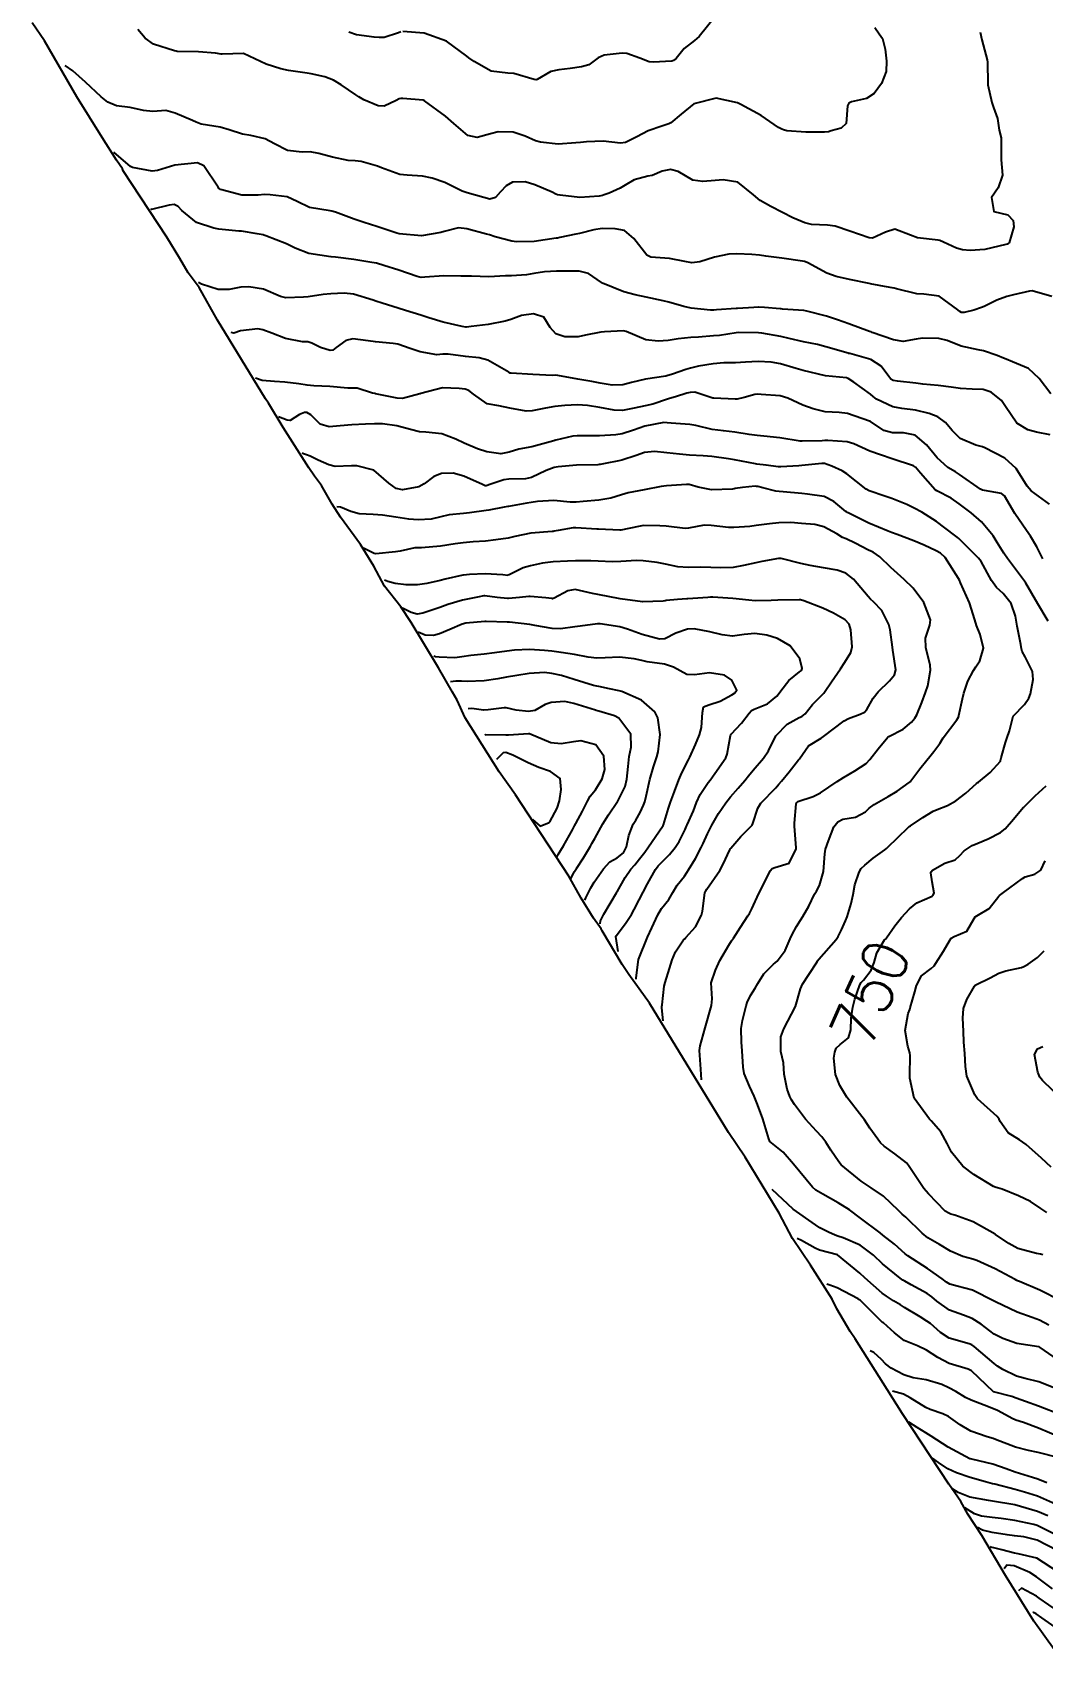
# Model space of a CAD drawing. Header units: metres. Extents: x 298520 to 308411, y 7433745 to 7450750.
# Drawn here: x 304428.7 to 304518.4, y 7439306 to 7439449.5 of the extents above; entities that cross this region are included whole.
import ezdxf
from ezdxf.enums import TextEntityAlignment as Align

# ---------------------------------------------------------------- set-up
doc = ezdxf.new("R2010")
doc.units = ezdxf.units.M
doc.header["$LTSCALE"] = 10
for name, color, linetype in [('Area', 45, 'Continuous'), ('Cotas', 45, 'Continuous'), ('Curvas de Nivel 1m', 11, 'Continuous'), ('Curvas de Nivel 5m', 15, 'Continuous')]:
    doc.layers.add(name, color=color, linetype=linetype)
doc.styles.add('Style-STANDARD', font='STANDARD.shx')

msp = doc.modelspace()

# ---------------------------------------------------------------- linework, layer by layer
at = {"layer": 'Area'}
msp.add_polyline3d([(304519.43, 7439306, 743.9), (304517.61, 7439308.51, 736.45), (304515.1, 7439312.59, 745.34), (304512.99, 7439316.13, 766.97), (304511.75, 7439318.01, 748.62), (304511.13, 7439319.15, 748.17), (304510.06, 7439320.68, 767.87), (304505.95, 7439326.94, 746.34), (304504.59, 7439329.08, 751.24), (304501.77, 7439333.58, 754.14), (304501.31, 7439334.23, 757.96), (304500.13, 7439336.24, 751.55), (304499.7, 7439337.11, 753.53), (304497.8, 7439340.13, 754.7), (304496.19, 7439342.5, 770.23), (304495.02, 7439344.73, 748.36), (304491.99, 7439349.7, 770.66), (304490.51, 7439351.91, 755.07), (304483.49, 7439363.39, 752.28), (304481.66, 7439365.93, 751.76), (304481.06, 7439366.81, 747.55), (304479.31, 7439369.81, 758.23), (304479.22, 7439369.97, 757.77), (304478.52, 7439370.92, 770.94), (304477.42, 7439372.7, 765.87), (304476.35, 7439374.66, 755.73), (304473.3, 7439379.31, 753.65), (304471.61, 7439381.87, 755.98), (304470.15, 7439383.92, 760.21), (304467.13, 7439388.7, 764.48), (304466.41, 7439390.26, 764.7), (304466.02, 7439390.99, 749.37), (304464.77, 7439393.14, 764.62), (304462.33, 7439397.17, 766.88), (304461.43, 7439398.57, 749.81), (304459.96, 7439400.4, 768.27), (304459.04, 7439402.16, 756.26), (304457.85, 7439404.09, 768.05), (304456.07, 7439406.52, 754.9), (304455.33, 7439407.66, 765.25), (304454.38, 7439409.34, 762.24), (304453.77, 7439410.15, 761.86), (304453.27, 7439410.9, 761.73), (304450.99, 7439414.48, 757.82), (304449.68, 7439416.63, 766.76), (304449.41, 7439417.03, 751.88), (304445.15, 7439424.01, 767.59), (304443.51, 7439426.91, 763.8), (304442.54, 7439428.21, 768.21), (304441.81, 7439429.48, 759.51), (304440.66, 7439431.38, 766.31), (304436.78, 7439437.26, 763.62), (304436.72, 7439437.43, 763.21), (304436.17, 7439438.2, 767.62), (304434.92, 7439440.22, 770.16), (304432.65, 7439443.83, 765.38), (304429.8, 7439448.79, 767.28), (304428.71, 7439450.38, 767.42)], dxfattribs=at)
at = {"layer": 'Curvas de Nivel 1m', "flags": 128}
for points, elevation in [([(304489.51, 7439451.17), (304487.91, 7439449.19), (304487.49, 7439448.84), (304486.57, 7439448.12), (304485.86, 7439447.22), (304485.64, 7439447.05), (304485.47, 7439447), (304483.81, 7439446.91), (304483.47, 7439446.93), (304482.64, 7439447.26), (304481.48, 7439447.67), (304481.06, 7439447.69), (304479.48, 7439447.53), (304478.95, 7439447.3), (304478.11, 7439446.66), (304477.46, 7439446.48), (304476.46, 7439446.33), (304475.46, 7439446.21), (304474.74, 7439446.07), (304473.53, 7439445.37), (304473.44, 7439445.33), (304473.26, 7439445.37), (304471.45, 7439445.89), (304470.92, 7439445.93), (304469.45, 7439446.11), (304467.94, 7439446.96), (304467.47, 7439447.3), (304467.29, 7439447.44), (304465.49, 7439448.77), (304463.49, 7439449.48), (304461.59, 7439449.61)], 758), ([(304503.5, 7439449.99), (304503.9, 7439449.41), (304504.18, 7439449), (304504.42, 7439448.05), (304504.55, 7439446.99), (304504.52, 7439446.06), (304504.09, 7439445), (304503.43, 7439444.11), (304502.76, 7439443.68), (304501.43, 7439443.38), (304501.19, 7439443.26), (304501.09, 7439443.03), (304500.96, 7439441.47), (304500.52, 7439441.04), (304499.64, 7439440.8), (304499.39, 7439440.73), (304499.02, 7439440.68), (304497.39, 7439440.7), (304495.69, 7439440.8), (304495.39, 7439440.9), (304495.25, 7439440.96), (304494.96, 7439441.11), (304493.41, 7439442.16), (304491.61, 7439443.15), (304491.42, 7439443.22), (304491.3, 7439443.28), (304489.43, 7439443.72), (304487.42, 7439443.2), (304486.32, 7439442.3), (304485.4, 7439441.53), (304485.2, 7439441.42), (304484.59, 7439441.23), (304483.39, 7439440.82), (304482.36, 7439440.29), (304481.38, 7439439.77), (304480.93, 7439439.72), (304479.38, 7439439.89), (304477.9, 7439439.83), (304477.38, 7439439.78), (304476.97, 7439439.73), (304475.38, 7439439.63), (304473.82, 7439439.81), (304473.38, 7439439.93), (304472.45, 7439440.32), (304471.39, 7439440.69), (304470.07, 7439440.72), (304469.38, 7439440.54), (304468.19, 7439440.23), (304467.38, 7439440.4), (304466.14, 7439441.45), (304465.4, 7439442.11), (304463.52, 7439443.48), (304463.42, 7439443.52), (304461.61, 7439443.69), (304461.42, 7439443.69), (304461.27, 7439443.66), (304461.01, 7439443.51), (304459.94, 7439443), (304459.42, 7439443.03), (304458.15, 7439443.55), (304457.69, 7439443.82), (304457.43, 7439443.99), (304456.13, 7439444.88), (304455.44, 7439445.3), (304454.68, 7439445.59), (304453.45, 7439445.88), (304453.12, 7439445.93), (304451.45, 7439446.17), (304450.77, 7439446.32), (304449.46, 7439446.74), (304447.47, 7439447.68), (304445.57, 7439447.6), (304445.47, 7439447.61), (304444.97, 7439447.71), (304443.47, 7439447.83), (304441.58, 7439447.86), (304441.47, 7439447.87), (304441.33, 7439447.9), (304439.48, 7439448.49), (304438.73, 7439449.03), (304438.07, 7439449.79)], 757), ([(304512.84, 7439449.56), (304513.01, 7439448.89), (304513.47, 7439447.12), (304513.5, 7439446.89), (304513.53, 7439444.97), (304513.53, 7439444.89), (304513.88, 7439443.33), (304514.04, 7439442.88), (304514.38, 7439441.91), (304514.54, 7439440.87), (304514.71, 7439440.19), (304514.71, 7439438.87), (304514.73, 7439438.23), (304514.84, 7439436.87), (304514.46, 7439435.75), (304513.85, 7439434.88), (304514.07, 7439433.64), (304515.31, 7439433.35), (304515.79, 7439432.86), (304515.85, 7439432.29), (304515.43, 7439430.86), (304515.34, 7439430.79), (304515.27, 7439430.76), (304515.12, 7439430.71), (304513.27, 7439430.28), (304511.97, 7439430.2), (304511.27, 7439430.24), (304510.74, 7439430.4), (304509.61, 7439430.93), (304509.27, 7439431.07), (304509.11, 7439431.1), (304507.28, 7439431.32), (304506.68, 7439431.56), (304505.29, 7439432.08), (304504.46, 7439431.82), (304503.28, 7439431.28), (304502.99, 7439431.3), (304501.29, 7439431.91), (304499.99, 7439432.34), (304499.29, 7439432.44), (304497.88, 7439432.48), (304497.3, 7439432.63), (304496.21, 7439433.09), (304495.31, 7439433.55), (304494.27, 7439434.08), (304493.32, 7439434.62), (304492.73, 7439435.14), (304491.34, 7439436.25), (304490.04, 7439436.46), (304489.34, 7439436.39), (304488.23, 7439436.3), (304487.34, 7439436.44), (304486.03, 7439437.21), (304485.35, 7439437.38), (304484.61, 7439437.23), (304483.74, 7439436.85), (304483.35, 7439436.79), (304482.13, 7439436.47), (304481.33, 7439435.98), (304480.9, 7439435.71), (304479.91, 7439435.28), (304479.48, 7439435.13), (304479.32, 7439435.08), (304479.04, 7439435.01), (304477.32, 7439434.9), (304475.57, 7439435.09), (304475.32, 7439435.13), (304475.17, 7439435.19), (304474.86, 7439435.35), (304473.33, 7439436), (304472.45, 7439436.27), (304471.34, 7439436.25), (304470.78, 7439435.94), (304470.28, 7439435.4), (304469.84, 7439434.88), (304469.32, 7439434.74), (304468.78, 7439434.88), (304467.32, 7439435.29), (304466.88, 7439435.44), (304465.33, 7439436.22), (304464.21, 7439436.61), (304463.34, 7439436.78), (304461.99, 7439436.86), (304461.34, 7439436.93), (304459.7, 7439437.53), (304459.35, 7439437.68), (304457.91, 7439438.1), (304457.36, 7439438.14), (304456.75, 7439438.17), (304455.36, 7439438.46), (304454.14, 7439438.81), (304453.37, 7439438.95), (304452.67, 7439438.92), (304451.37, 7439439.06), (304450.21, 7439439.64), (304449.38, 7439440.1), (304448.1, 7439440.39), (304447.38, 7439440.52), (304446.17, 7439440.91), (304445.39, 7439441.13), (304443.7, 7439441.41), (304443.39, 7439441.53), (304443.26, 7439441.59), (304442.93, 7439441.73), (304441.4, 7439442.37), (304440.55, 7439442.62), (304439.4, 7439442.53), (304438.59, 7439442.6), (304437.41, 7439442.88), (304436.18, 7439443.04), (304435.42, 7439443.35), (304434.82, 7439443.83), (304433.44, 7439445.14), (304432.31, 7439446.14), (304431.63, 7439446.6)], 756), ([(304461.42, 7439449.59), (304461.23, 7439449.51), (304459.93, 7439449.08), (304459.49, 7439449.08), (304459.07, 7439449.12), (304457.49, 7439449.33), (304456.81, 7439449.57)], 758), ([(304519.12, 7439417.45), (304518.09, 7439418.83), (304517.14, 7439419.7), (304515.72, 7439420.29), (304515.15, 7439420.54), (304514.93, 7439420.64), (304514.35, 7439420.87), (304513.16, 7439421.29), (304512.67, 7439421.38), (304511.16, 7439421.7), (304509.91, 7439422.19), (304509.17, 7439422.38), (304507.74, 7439422.39), (304507.17, 7439422.31), (304506.03, 7439422.12), (304505.17, 7439422.25), (304503.27, 7439422.92), (304503.18, 7439422.96), (304503.02, 7439423.01), (304501.19, 7439423.67), (304500.18, 7439424.04), (304499.2, 7439424.36), (304497.47, 7439424.81), (304497.2, 7439424.85), (304495.31, 7439424.99), (304495.2, 7439425), (304495.11, 7439425.01), (304493.72, 7439425.12), (304493.2, 7439425.17), (304493.16, 7439425.17), (304492.77, 7439425.13), (304491.3, 7439425.05), (304491.2, 7439425.04), (304489.44, 7439424.93), (304489.2, 7439424.9), (304488.92, 7439424.9), (304487.2, 7439425.06), (304486.55, 7439425.21), (304485.21, 7439425.6), (304484.71, 7439425.72), (304483.21, 7439426.05), (304482.24, 7439426.24), (304481.22, 7439426.52), (304479.34, 7439427.29), (304479.23, 7439427.35), (304478.07, 7439428.14), (304477.24, 7439428.36), (304476.21, 7439428.36), (304475.24, 7439428.36), (304474.17, 7439428.29), (304473.24, 7439428.14), (304472.58, 7439428.03), (304471.24, 7439427.95), (304470.71, 7439427.93), (304469.24, 7439427.84), (304467.7, 7439427.9), (304467.24, 7439427.92), (304466.76, 7439427.92), (304465.24, 7439427.94), (304463.56, 7439427.81), (304463.24, 7439427.8), (304462.86, 7439427.87), (304461.24, 7439428.43), (304459.91, 7439428.86), (304459.25, 7439429.05), (304458.84, 7439429.13), (304457.25, 7439429.38), (304455.62, 7439429.58), (304455.25, 7439429.62), (304455.21, 7439429.63), (304453.26, 7439429.92), (304452.04, 7439430.4), (304451.26, 7439430.78), (304449.44, 7439431.48), (304449.27, 7439431.54), (304449.19, 7439431.57), (304448.68, 7439431.66), (304447.28, 7439431.89), (304447.05, 7439431.91), (304445.28, 7439432.09), (304444.81, 7439432.17), (304443.29, 7439432.68), (304441.97, 7439433.74), (304441.65, 7439434.09), (304441.31, 7439434.27), (304440.86, 7439434.2), (304439.3, 7439433.84), (304439.26, 7439433.85), (304439.23, 7439433.87)], 754), ([(304519.07, 7439413.83), (304517.86, 7439414.05), (304517.08, 7439414.26), (304516.11, 7439414.85), (304515.11, 7439416.35), (304514.76, 7439416.87), (304513.84, 7439417.6), (304513.12, 7439417.85), (304512.15, 7439417.87), (304511.12, 7439417.93), (304510.27, 7439418.07), (304509.13, 7439418.19), (304507.76, 7439418.32), (304507.13, 7439418.41), (304505.52, 7439418.59), (304505.13, 7439418.66), (304504.92, 7439418.77), (304504.75, 7439418.99), (304504.06, 7439419.91), (304503.15, 7439420.51), (304501.27, 7439421.03), (304501.15, 7439421.05), (304501.12, 7439421.06), (304499.16, 7439421.63), (304498.4, 7439421.83), (304497.17, 7439422.08), (304495.89, 7439422.37), (304495.17, 7439422.54), (304493.46, 7439422.85), (304493.18, 7439422.87), (304491.43, 7439422.9), (304491.18, 7439422.88), (304489.7, 7439422.64), (304489.17, 7439422.6), (304487.86, 7439422.5), (304487.17, 7439422.45), (304486.04, 7439422.35), (304485.17, 7439422.21), (304484.26, 7439422.14), (304483.17, 7439422.27), (304481.44, 7439423.01), (304481.18, 7439423.07), (304479.49, 7439422.97), (304479.18, 7439422.94), (304477.82, 7439422.66), (304477.17, 7439422.51), (304475.99, 7439422.51), (304475.17, 7439422.79), (304474.69, 7439423.35), (304474.11, 7439424.27), (304473.19, 7439424.57), (304472.14, 7439424.43), (304471.19, 7439424.07), (304470.69, 7439423.9), (304469.19, 7439423.63), (304467.67, 7439423.43), (304467.24, 7439423.39), (304467.18, 7439423.39), (304466.86, 7439423.44), (304465.19, 7439423.82), (304463.91, 7439424.2), (304463.19, 7439424.44), (304461.83, 7439424.87), (304461.2, 7439425.07), (304459.77, 7439425.52), (304459.21, 7439425.7), (304458.96, 7439425.78), (304457.21, 7439426.31), (304456.38, 7439426.4), (304455.21, 7439426.33), (304454.53, 7439426.27), (304453.21, 7439426.08), (304452.79, 7439426.03), (304451.21, 7439425.97), (304450.73, 7439426.11), (304449.22, 7439426.75), (304447.92, 7439426.97), (304447.22, 7439426.92), (304446.18, 7439426.73), (304445.22, 7439426.71), (304443.73, 7439427.21), (304443.46, 7439427.36)], 753), ([(304519, 7439407.66), (304517.37, 7439408.84), (304517.02, 7439409.27), (304516.05, 7439410.85), (304515.05, 7439411.74), (304513.27, 7439412.68), (304513.06, 7439412.75), (304512.46, 7439412.9), (304511.07, 7439413.51), (304510.37, 7439414.22), (304509.77, 7439414.93), (304509.09, 7439415.43), (304508.33, 7439415.71), (304507.1, 7439416.02), (304505.91, 7439416.16), (304505.1, 7439416.32), (304503.66, 7439417), (304503.34, 7439417.23), (304503.12, 7439417.42), (304501.64, 7439418.51), (304501.13, 7439418.83), (304500.99, 7439418.89), (304499.13, 7439419.06), (304497.14, 7439419.52), (304496.53, 7439419.7), (304495.14, 7439420.12), (304494.3, 7439420.27), (304493.14, 7439420.32), (304492.02, 7439420.26), (304491.14, 7439420.22), (304490.1, 7439420.21), (304489.14, 7439420.14), (304487.86, 7439419.91), (304487.14, 7439419.74), (304486.73, 7439419.62), (304485.54, 7439419.22), (304485.23, 7439419.12), (304485.13, 7439419.09), (304484.95, 7439419.04), (304483.13, 7439418.78), (304481.91, 7439418.48), (304481.12, 7439418.27), (304480.17, 7439418.23), (304479.12, 7439418.41), (304478.38, 7439418.55), (304477.13, 7439418.77), (304475.37, 7439419.1), (304475.13, 7439419.11), (304474.88, 7439419.09), (304473.13, 7439419.17), (304471.23, 7439419.29), (304471.13, 7439419.31), (304471.01, 7439419.39), (304469.14, 7439420.44), (304468.38, 7439420.66), (304467.15, 7439420.78), (304465.62, 7439420.98), (304465.15, 7439420.98), (304464.62, 7439420.94), (304463.15, 7439421.19), (304462.26, 7439421.5), (304461.16, 7439421.86), (304460.73, 7439421.94), (304459.16, 7439422.09), (304458.52, 7439422.18), (304457.16, 7439422.35), (304456.53, 7439422.2), (304455.69, 7439421.57), (304455.39, 7439421.35), (304455.16, 7439421.32), (304454.28, 7439421.59), (304453.53, 7439421.97), (304453.17, 7439422.07), (304452.7, 7439422.08), (304451.17, 7439422.38), (304449.96, 7439422.86), (304449.18, 7439423.15), (304448.74, 7439423.22), (304447.18, 7439423.05), (304446.59, 7439422.86), (304446.35, 7439422.92)], 752), ([(304518.42, 7439402.83), (304517.89, 7439403.89), (304517.33, 7439404.84), (304516.97, 7439405.32), (304515.94, 7439406.85), (304515.01, 7439408.42), (304514.76, 7439408.62), (304513.24, 7439408.89), (304513.05, 7439408.92), (304513.01, 7439408.94), (304512.89, 7439409.01), (304511.03, 7439410.31), (304510.65, 7439410.53), (304509.99, 7439410.93), (304509.05, 7439411.78), (304508.08, 7439412.95), (304507.07, 7439413.78), (304506.04, 7439414), (304505.07, 7439413.99), (304504.3, 7439414.21), (304503.11, 7439415.01), (304503.08, 7439415.03), (304503.04, 7439415.05), (304501.09, 7439415.72), (304500.34, 7439415.8), (304499.1, 7439415.88), (304498.03, 7439416.14), (304497.1, 7439416.46), (304495.79, 7439417.09), (304495.11, 7439417.28), (304493.4, 7439417.41), (304493.12, 7439417.42), (304492.85, 7439417.4), (304491.89, 7439417.14), (304491.27, 7439416.99), (304491.11, 7439416.98), (304489.21, 7439417.07), (304489.11, 7439417.09), (304488.86, 7439417.17), (304487.52, 7439417.6), (304487.12, 7439417.59), (304486.8, 7439417.52), (304485.8, 7439417.21), (304485.28, 7439417.05), (304485.11, 7439417), (304483.8, 7439416.54), (304483.1, 7439416.4), (304482.15, 7439416.2), (304481.09, 7439415.99), (304480.36, 7439416.02), (304479.1, 7439416.26), (304477.99, 7439416.42), (304477.1, 7439416.49), (304475.99, 7439416.44), (304475.1, 7439416.33), (304474.26, 7439416.19), (304473.09, 7439415.96), (304472.54, 7439415.93), (304471.1, 7439416.2), (304470.11, 7439416.39), (304469.1, 7439416.57), (304467.86, 7439417.43), (304467.46, 7439417.77), (304467.12, 7439417.88), (304466.61, 7439417.95), (304465.12, 7439418.01), (304463.2, 7439417.49), (304463.14, 7439417.46), (304463.11, 7439417.45), (304461.56, 7439417.05), (304461.11, 7439417.07), (304459.17, 7439417.47), (304459.11, 7439417.48), (304458.9, 7439417.53), (304457.54, 7439417.98), (304457.12, 7439417.98), (304456.71, 7439417.97), (304455.12, 7439418.11), (304453.7, 7439418.18), (304453.12, 7439418.24), (304452.38, 7439418.35), (304451.12, 7439418.5), (304450.21, 7439418.55), (304449.12, 7439418.66), (304448.52, 7439418.86)], 751), ([(304520, 7439336.95), (304518.16, 7439337.89), (304516.34, 7439338.67), (304516.17, 7439338.73), (304516.1, 7439338.77), (304515.96, 7439338.84), (304514.19, 7439339.8), (304512.55, 7439340.53), (304512.2, 7439340.65), (304511.31, 7439340.9), (304510.21, 7439341.37), (304509.25, 7439341.96), (304508.22, 7439342.56), (304507.71, 7439342.95), (304506.24, 7439344.38), (304505.93, 7439344.65), (304505.59, 7439344.97), (304504.26, 7439346.25), (304503.19, 7439347), (304502.28, 7439347.59), (304500.52, 7439349.03), (304500.3, 7439349.29), (304499.61, 7439350.34), (304499.15, 7439351.05), (304498.8, 7439351.52), (304498.33, 7439352.01), (304497.36, 7439353.07), (304496.36, 7439354.37), (304496.09, 7439354.81), (304495.96, 7439355.09), (304495.71, 7439355.75), (304495.46, 7439357.09), (304495.38, 7439358.08), (304495.16, 7439359.1), (304495.15, 7439360.38), (304495.43, 7439361.1), (304496.46, 7439363.08), (304496.9, 7439364.66), (304497.09, 7439365.07), (304497.65, 7439365.91), (304498.37, 7439367.06), (304498.42, 7439367.15), (304498.52, 7439367.28), (304500.07, 7439369.04), (304500.26, 7439369.31), (304500.55, 7439369.88), (304500.91, 7439370.68), (304501.04, 7439371.03), (304501.39, 7439372.21), (304501.57, 7439373.02), (304501.73, 7439373.88), (304502.11, 7439375.01), (304502.3, 7439375.32), (304502.61, 7439375.63), (304503.36, 7439376.26), (304504.38, 7439376.99), (304504.53, 7439377.1), (304504.63, 7439377.19), (304506.45, 7439378.96), (304506.56, 7439379.05), (304506.66, 7439379.11), (304507.75, 7439379.86), (304508.68, 7439380.42), (304509.04, 7439380.57), (304509.96, 7439380.92), (304510.69, 7439381.35), (304511.57, 7439382.02), (304512.54, 7439382.89), (304512.64, 7439382.96), (304512.7, 7439382.99), (304513.75, 7439383.84), (304514.65, 7439384.87), (304514.67, 7439384.92), (304514.73, 7439385.15), (304515.09, 7439386.52), (304515.22, 7439386.86), (304515.45, 7439387.55), (304515.78, 7439388.85), (304516.78, 7439389.89), (304517.17, 7439390.45), (304517.31, 7439390.83), (304517.55, 7439392.1), (304517.5, 7439392.83), (304516.84, 7439394.12), (304516.58, 7439394.59), (304516.53, 7439394.84), (304516.47, 7439395.22), (304516.13, 7439396.85), (304515.99, 7439397.74), (304515.6, 7439398.85), (304514.9, 7439399.73), (304514.31, 7439400.27), (304513.87, 7439400.88), (304512.94, 7439402.58), (304512.71, 7439402.89), (304510.96, 7439404.62), (304510.8, 7439404.75), (304510.57, 7439404.92), (304508.98, 7439406.13), (304507.68, 7439406.95), (304507, 7439407.32), (304506.33, 7439407.64), (304505, 7439408.18), (304504.4, 7439408.38), (304503.01, 7439408.84), (304502.73, 7439409.01), (304501.03, 7439410.36), (304500.61, 7439410.62), (304499.69, 7439411.05), (304499.04, 7439411.27), (304498.81, 7439411.28), (304497.03, 7439411.1), (304497.01, 7439411.1), (304496.76, 7439411.08), (304495.16, 7439410.97), (304495.03, 7439410.97), (304494.92, 7439410.99), (304493.85, 7439411.12), (304493.03, 7439411.23), (304492.92, 7439411.25), (304491.04, 7439411.6), (304490.51, 7439411.69), (304489.04, 7439411.89), (304488.26, 7439411.97), (304487.05, 7439412.02), (304486.15, 7439412.11), (304485.05, 7439412.23), (304483.94, 7439412.34), (304483.05, 7439412.26), (304482.3, 7439412), (304481.04, 7439411.57), (304480.79, 7439411.52), (304479.57, 7439411.28), (304479.12, 7439411.2), (304479.03, 7439411.18), (304478.91, 7439411.17), (304477.03, 7439411.14), (304475.38, 7439410.99), (304475.03, 7439410.92), (304474.33, 7439410.66), (304473.02, 7439410.05), (304472.48, 7439409.92), (304471.02, 7439409.89), (304470.58, 7439409.84), (304469.33, 7439409.41), (304469.1, 7439409.32), (304469.01, 7439409.31), (304468.91, 7439409.31), (304468.67, 7439409.42), (304467.02, 7439410.15), (304466.06, 7439410.42), (304465.03, 7439410.4), (304464.36, 7439410.13), (304463.49, 7439409.48), (304463.01, 7439409.22), (304461.57, 7439408.94), (304461.01, 7439409.07), (304460.37, 7439409.52), (304459.03, 7439410.7), (304457.51, 7439411.08), (304457.04, 7439411.06), (304455.59, 7439411.02), (304455.04, 7439411.15), (304454.07, 7439411.59), (304453.38, 7439411.94), (304453.05, 7439412.05), (304452.78, 7439412.14), (304452.66, 7439412.19)], 749), ([(304518.96, 7439334.81), (304518.13, 7439335.23), (304517.47, 7439335.49), (304516.14, 7439335.96), (304514.21, 7439336.87), (304514.17, 7439336.89), (304514.15, 7439336.9), (304514.09, 7439336.94), (304512.16, 7439337.9), (304510.82, 7439338.25), (304510.17, 7439338.43), (304509.87, 7439338.61), (304509.48, 7439338.92), (304508.19, 7439339.84), (304506.43, 7439340.96), (304506.2, 7439341.13), (304505.24, 7439342), (304504.22, 7439342.8), (304503.97, 7439342.99), (304502.24, 7439344.3), (304501.24, 7439345.02), (304500.25, 7439345.67), (304498.9, 7439346.42), (304498.27, 7439346.77), (304497.96, 7439347.06), (304496.29, 7439349.08), (304495.37, 7439350.16), (304494.32, 7439350.98), (304494.18, 7439351.11), (304494.1, 7439351.33), (304493.56, 7439353.12), (304493.08, 7439354.39), (304492.79, 7439355.13), (304492.38, 7439356.01), (304491.89, 7439357.14), (304491.82, 7439357.71), (304491.73, 7439359.14), (304491.66, 7439359.91), (304491.64, 7439361.14), (304491.76, 7439361.83), (304492.08, 7439363.13), (304492.17, 7439363.43), (304492.47, 7439364.06), (304492.89, 7439364.72), (304493.12, 7439365.12), (304493.64, 7439365.97), (304494.51, 7439366.83), (304494.66, 7439366.95), (304494.83, 7439367.1), (304495.55, 7439368.06), (304496, 7439369.09), (304496.17, 7439369.46), (304496.55, 7439370.19), (304496.89, 7439370.74), (304497.12, 7439371.07), (304497.65, 7439371.99), (304498.14, 7439373.06), (304498.32, 7439373.33), (304498.59, 7439373.81), (304498.93, 7439375.06), (304499.05, 7439376.63), (304499.13, 7439377.05), (304499.38, 7439377.79), (304499.85, 7439379.04), (304500.21, 7439379.48), (304500.66, 7439379.7), (304501.8, 7439379.88), (304502.67, 7439380.35), (304503.01, 7439380.68), (304503.44, 7439381), (304504.69, 7439381.71), (304505.47, 7439382.2), (304506.56, 7439382.96), (304506.64, 7439383.03), (304506.7, 7439383.11), (304507.49, 7439384.18), (304508.11, 7439384.95), (304508.39, 7439385.28), (304508.73, 7439385.71), (304509.26, 7439386.42), (304509.58, 7439386.93), (304510.77, 7439388.54), (304510.92, 7439388.76), (304510.97, 7439388.91), (304511.29, 7439390.4), (304511.41, 7439390.9), (304511.75, 7439391.96), (304512.25, 7439392.9), (304512.48, 7439393.24), (304512.83, 7439393.77), (304513.16, 7439394.89), (304512.86, 7439396.1), (304512.52, 7439396.89), (304512.37, 7439397.4), (304511.92, 7439398.9), (304511.11, 7439400.7), (304511.01, 7439400.91), (304510.92, 7439401.08), (304509.74, 7439402.93), (304509.32, 7439403.31), (304508.95, 7439403.53), (304507.87, 7439404.03), (304506.96, 7439404.41), (304505.47, 7439404.97), (304504.97, 7439405.16), (304504.69, 7439405.26), (304502.98, 7439405.98), (304501.09, 7439406.93), (304500.99, 7439406.98), (304500.92, 7439407.03), (304499.87, 7439407.92), (304499.01, 7439408.34), (304497.51, 7439408.57), (304497.01, 7439408.61), (304495.35, 7439408.76), (304495.01, 7439408.78), (304494.72, 7439408.81), (304493.57, 7439409.12), (304493.12, 7439409.23), (304493.01, 7439409.25), (304492.89, 7439409.26), (304491.74, 7439409.14), (304491.11, 7439409.05), (304491.01, 7439409.03), (304490.87, 7439409.01), (304489.01, 7439408.95), (304487.83, 7439409.19), (304487.02, 7439409.41), (304486.78, 7439409.43), (304485.01, 7439409.31), (304484.53, 7439409.23), (304483.01, 7439408.95), (304481.6, 7439408.67), (304481.01, 7439408.49), (304480.07, 7439408.21), (304479, 7439408.04), (304477.6, 7439407.91), (304477, 7439407.85), (304476.47, 7439407.85), (304475, 7439407.99), (304473.55, 7439407.92), (304473, 7439407.82), (304472.61, 7439407.76), (304470.99, 7439407.46), (304470.93, 7439407.45), (304470.59, 7439407.39), (304469.25, 7439407.15), (304468.99, 7439407.1), (304467.52, 7439406.89), (304466.98, 7439406.84), (304465.72, 7439406.71), (304464.98, 7439406.54), (304464.12, 7439406.33), (304462.97, 7439406.27), (304462.13, 7439406.35), (304460.98, 7439406.53), (304459.81, 7439406.7), (304458.98, 7439406.74), (304457.72, 7439406.81), (304456.98, 7439407.01), (304456.07, 7439407.4), (304455.74, 7439407.44)], 748), ([(304488.12, 7439356.57), (304488.06, 7439357.52), (304487.95, 7439359.18), (304488, 7439359.6), (304488.44, 7439361.18), (304489, 7439363.17), (304489.06, 7439363.76), (304488.98, 7439365.17), (304489.35, 7439366.32), (304489.74, 7439367.16), (304490.53, 7439368.53), (304490.78, 7439368.9), (304490.95, 7439369.15), (304491.58, 7439370.11), (304492.24, 7439371.13), (304492.37, 7439371.33), (304492.57, 7439371.75), (304493.2, 7439373.12), (304493.82, 7439374.34), (304494.21, 7439375.11), (304494.38, 7439375.33), (304494.61, 7439375.43), (304495.9, 7439375.81), (304496.53, 7439377.08), (304496.53, 7439377.18), (304496.38, 7439379.08), (304496.38, 7439379.36), (304496.52, 7439381.08), (304496.57, 7439381.19), (304496.68, 7439381.28), (304498.03, 7439381.72), (304498.69, 7439382.04), (304500.15, 7439383.04), (304500.71, 7439383.4), (304501.73, 7439384), (304502.72, 7439384.65), (304503.07, 7439385), (304503.79, 7439385.94), (304504.65, 7439386.98), (304504.75, 7439387.06), (304506.01, 7439387.71), (304506.77, 7439388.32), (304507.06, 7439388.67), (304507.23, 7439388.96), (304507.68, 7439390.06), (304508.01, 7439390.95), (304508.2, 7439391.55), (304508.44, 7439392.94), (304508.4, 7439393.37), (304508.03, 7439394.95), (304508.01, 7439395.79), (304508.39, 7439396.94), (304508.43, 7439397.39), (304507.85, 7439398.95), (304506.91, 7439400.22), (304506.1, 7439400.97), (304504.93, 7439402.06), (304503.94, 7439403), (304503.34, 7439403.4), (304502.95, 7439403.6), (304501.76, 7439404.22), (304500.96, 7439404.58), (304500.64, 7439404.72), (304500.13, 7439405.04), (304498.97, 7439405.66), (304498.18, 7439405.87), (304496.98, 7439405.95), (304496.04, 7439406.03), (304494.98, 7439406.01), (304494.16, 7439405.93), (304492.97, 7439405.78), (304492.41, 7439405.7), (304490.97, 7439405.6), (304490.51, 7439405.61), (304488.97, 7439405.79), (304488.36, 7439405.8), (304486.97, 7439405.53), (304486.66, 7439405.52), (304484.97, 7439405.72), (304484.43, 7439405.76), (304482.97, 7439405.77), (304482.53, 7439405.7), (304480.96, 7439405.37), (304480.87, 7439405.37), (304478.97, 7439405.44), (304478.81, 7439405.45), (304476.97, 7439405.57), (304476.72, 7439405.57), (304475.4, 7439405.34), (304475.04, 7439405.26), (304474.96, 7439405.25), (304474.87, 7439405.25), (304472.96, 7439405.1), (304471.55, 7439404.79), (304470.96, 7439404.66), (304469.87, 7439404.49), (304468.95, 7439404.39), (304467.85, 7439404.33), (304466.95, 7439404.25), (304466.25, 7439404.15), (304464.95, 7439403.95), (304463.25, 7439403.79), (304462.95, 7439403.79), (304462.66, 7439403.78), (304461.36, 7439403.51), (304460.94, 7439403.44), (304459.2, 7439403.26), (304459.05, 7439403.3), (304458.12, 7439403.77)], 747), ([(304484.72, 7439361.8), (304484.59, 7439362.96), (304484.59, 7439363.09), (304484.61, 7439363.22), (304484.81, 7439364.88), (304484.88, 7439365.22), (304485.26, 7439366.45), (304485.51, 7439367.21), (304485.81, 7439367.92), (304486.53, 7439368.99), (304486.63, 7439369.1), (304486.73, 7439369.2), (304487.57, 7439370.16), (304488.11, 7439371.18), (304488.2, 7439371.55), (304488.42, 7439373.18), (304488.46, 7439373.3), (304488.59, 7439373.49), (304489.73, 7439375.16), (304490.05, 7439375.72), (304490.63, 7439376.98), (304490.69, 7439377.1), (304490.73, 7439377.15), (304491.62, 7439378.16), (304492.56, 7439379.13), (304492.6, 7439379.19), (304492.66, 7439379.34), (304493.11, 7439380.69), (304493.38, 7439381.12), (304494.7, 7439382.49), (304494.99, 7439382.81), (304495.22, 7439383.09), (304495.89, 7439383.91), (304496.72, 7439384.98), (304496.77, 7439385.03), (304496.82, 7439385.08), (304497.6, 7439386.21), (304498.75, 7439386.91), (304498.84, 7439386.97), (304498.95, 7439387.06), (304500.77, 7439388.45), (304501.15, 7439388.65), (304502.21, 7439389.02), (304502.59, 7439389.2), (304502.78, 7439389.43), (304503.35, 7439390.44), (304503.79, 7439391), (304504.81, 7439391.98), (304505.26, 7439392.53), (304505.36, 7439392.97), (304505.11, 7439394.7), (304505.07, 7439394.98), (304504.87, 7439396.52), (304504.75, 7439396.98), (304504.11, 7439398.22), (304503.37, 7439399), (304503.12, 7439399.23), (304502.9, 7439399.47), (304501.61, 7439401.02), (304500.92, 7439401.56), (304500.17, 7439401.8), (304498.93, 7439402.01), (304497.77, 7439402.23), (304496.93, 7439402.41), (304495.2, 7439402.84), (304494.94, 7439402.85), (304493.48, 7439402.58), (304492.93, 7439402.47), (304491.85, 7439402.22), (304490.93, 7439402.05), (304489.77, 7439402.01), (304488.93, 7439402.06), (304488.05, 7439402.07), (304486.93, 7439402.04), (304486.02, 7439402.12), (304484.93, 7439402.33), (304484.19, 7439402.49), (304482.94, 7439402.65), (304482.35, 7439402.67), (304480.94, 7439402.59), (304480.21, 7439402.55), (304478.94, 7439402.6), (304478.29, 7439402.65), (304476.94, 7439402.64), (304476.21, 7439402.6), (304474.94, 7439402.56), (304474.01, 7439402.43), (304472.93, 7439402.21), (304472.29, 7439402.02), (304471.04, 7439401.39), (304470.96, 7439401.36), (304470.92, 7439401.35), (304470.49, 7439401.39), (304468.92, 7439401.5), (304467.52, 7439401.43), (304466.98, 7439401.38), (304466.92, 7439401.37), (304465.37, 7439401), (304464.91, 7439400.89), (304463.74, 7439400.64), (304462.91, 7439400.52), (304461.91, 7439400.5), (304460.91, 7439400.64), (304460.27, 7439400.8), (304459.97, 7439400.93)], 746), ([(304480.72, 7439367.97), (304480.51, 7439369.29), (304480.53, 7439369.36), (304481.37, 7439370.44), (304481.9, 7439371.26), (304482.13, 7439371.69), (304482.58, 7439372.54), (304482.94, 7439373.24), (304483.32, 7439373.97), (304484.04, 7439375.23), (304484.28, 7439375.56), (304484.61, 7439375.93), (304485.26, 7439376.58), (304485.79, 7439377.21), (304486.12, 7439377.72), (304486.65, 7439378.8), (304486.77, 7439379.08), (304486.83, 7439379.2), (304487.4, 7439380.46), (304487.68, 7439381.19), (304487.99, 7439381.89), (304488.7, 7439382.96), (304488.88, 7439383.18), (304489.31, 7439383.77), (304490.27, 7439385.16), (304490.4, 7439385.48), (304490.69, 7439387.15), (304490.75, 7439387.26), (304491.67, 7439388.23), (304492.36, 7439389.13), (304492.56, 7439389.35), (304492.78, 7439389.46), (304493.96, 7439389.94), (304494.8, 7439390.63), (304495.01, 7439390.89), (304495.16, 7439391.1), (304495.88, 7439392.02), (304496.82, 7439392.78), (304496.99, 7439392.91), (304497.05, 7439393.08), (304496.83, 7439393.93), (304496, 7439395.09), (304494.85, 7439395.76), (304493.92, 7439396.05), (304492.86, 7439396.2), (304491.89, 7439396.11), (304490.86, 7439395.96), (304489.94, 7439396.08), (304488.86, 7439396.33), (304487.47, 7439396.59), (304486.86, 7439396.58), (304485.85, 7439396.22), (304484.85, 7439395.72), (304484.39, 7439395.69), (304482.86, 7439396.1), (304481.55, 7439396.57), (304480.87, 7439396.77), (304479.11, 7439397.05), (304478.87, 7439397.05), (304477.34, 7439396.84), (304476.86, 7439396.78), (304475.59, 7439396.61), (304474.86, 7439396.62), (304473.33, 7439396.9), (304472.87, 7439396.98), (304471.06, 7439397.2), (304470.87, 7439397.21), (304469.01, 7439397.27), (304468.87, 7439397.26), (304467.2, 7439397.1), (304466.87, 7439397.01), (304465.77, 7439396.54), (304464.85, 7439396.15), (304464.32, 7439396), (304463.57, 7439396.05), (304462.97, 7439396.31)], 744), ([(304479.13, 7439370.42), (304479.14, 7439370.7), (304479.44, 7439371.29), (304480.58, 7439373.18), (304480.61, 7439373.24), (304480.63, 7439373.27), (304481.34, 7439374.52), (304481.84, 7439375.26), (304482.19, 7439375.67), (304482.62, 7439376.19), (304483.08, 7439376.79), (304483.42, 7439377.24), (304484.65, 7439379.05), (304484.72, 7439379.15), (304484.75, 7439379.22), (304485.19, 7439380.7), (304485.37, 7439381.21), (304485.73, 7439382.18), (304486.1, 7439383.21), (304486.28, 7439383.63), (304486.72, 7439384.54), (304486.95, 7439384.97), (304487.07, 7439385.2), (304487.58, 7439386.35), (304487.93, 7439387.19), (304488.11, 7439387.84), (304488.19, 7439389.19), (304488.29, 7439389.68), (304488.78, 7439389.87), (304489.76, 7439390.19), (304490.8, 7439390.75), (304491.05, 7439390.9), (304491.26, 7439391.15), (304490.81, 7439392.05), (304490.15, 7439392.5), (304488.82, 7439392.7), (304487.49, 7439392.52), (304486.82, 7439392.55), (304485.63, 7439393.21), (304484.83, 7439393.48), (304483.28, 7439393.69), (304482.83, 7439393.78), (304482.15, 7439393.94), (304480.83, 7439394.08), (304479.57, 7439394.03), (304478.83, 7439394), (304478.05, 7439394.09), (304476.83, 7439394.33), (304475.67, 7439394.49), (304474.84, 7439394.62), (304474.18, 7439394.69), (304472.84, 7439394.78), (304471.51, 7439394.71), (304470.84, 7439394.61), (304469.75, 7439394.48), (304468.83, 7439394.36), (304467.63, 7439394.23), (304466.83, 7439394.11), (304466.23, 7439394.04), (304464.83, 7439394.08), (304464.5, 7439394.12), (304464.35, 7439394.18)], 743), ([(304477.76, 7439372.52), (304477.86, 7439372.73), (304478.28, 7439373.61), (304478.59, 7439374.12), (304479.4, 7439375.29), (304479.98, 7439375.91), (304480.62, 7439376.28), (304481.18, 7439376.71), (304481.46, 7439377.26), (304481.65, 7439378.25), (304482.06, 7439379.26), (304482.29, 7439379.63), (304482.67, 7439380.31), (304482.98, 7439380.95), (304483.08, 7439381.24), (304483.2, 7439381.76), (304483.53, 7439383.24), (304483.85, 7439384.37), (304484.14, 7439385.23), (304484.28, 7439385.68), (304484.45, 7439387.22), (304484.24, 7439388.7), (304483.96, 7439389.23), (304482.79, 7439390.27), (304481.03, 7439391.04), (304480.8, 7439391.1), (304479.95, 7439391.28), (304478.99, 7439391.48), (304478.81, 7439391.51), (304478.54, 7439391.57), (304476.81, 7439392.12), (304475.69, 7439392.45), (304474.82, 7439392.65), (304474.18, 7439392.72), (304472.82, 7439392.65), (304471.72, 7439392.47), (304470.81, 7439392.32), (304470.03, 7439392.18), (304468.81, 7439391.98), (304467.31, 7439391.93), (304466.81, 7439391.95), (304466.3, 7439391.95), (304465.84, 7439391.89)], 742), ([(304476.52, 7439374.43), (304476.78, 7439374.95), (304476.85, 7439375.07), (304477.01, 7439375.32), (304477.63, 7439376.29), (304478.25, 7439377.3), (304478.39, 7439377.55), (304478.64, 7439377.99), (304479.37, 7439379.29), (304479.85, 7439380.1), (304480.65, 7439381.27), (304480.68, 7439381.32), (304481.35, 7439382.61), (304481.49, 7439383.26), (304481.59, 7439384.38), (304481.7, 7439385.26), (304481.88, 7439386.11), (304481.84, 7439387.26), (304480.77, 7439388.67), (304480.38, 7439388.89), (304479.01, 7439389.3), (304478.77, 7439389.36), (304478.69, 7439389.39), (304476.78, 7439389.99), (304475.97, 7439390.14), (304474.78, 7439390.06), (304474.23, 7439389.89), (304473.33, 7439389.36), (304472.77, 7439389.26), (304471.66, 7439389.38), (304470.78, 7439389.58), (304470.59, 7439389.58), (304469.18, 7439389.41), (304468.77, 7439389.39), (304467.73, 7439389.53), (304467.39, 7439389.51)], 741), ([(304473.11, 7439379.68), (304473.79, 7439379.09), (304474.6, 7439379.4), (304474.66, 7439379.48), (304475.31, 7439380.7), (304475.51, 7439381.33), (304475.67, 7439382.35), (304475.58, 7439383.33), (304474.71, 7439383.94), (304473.67, 7439384.31), (304472.72, 7439384.72), (304471.38, 7439385.38), (304470.73, 7439385.62), (304470.52, 7439385.6), (304469.91, 7439385.02)], 739), ([(304518.78, 7439344.81), (304518.25, 7439345.16), (304517.31, 7439345.77), (304516.26, 7439346.29), (304514.81, 7439346.86), (304514.4, 7439346.99), (304514.27, 7439347.02), (304514.03, 7439347.12), (304512.29, 7439348.18), (304511.32, 7439348.9), (304510.31, 7439350.15), (304509.93, 7439350.92), (304509.36, 7439351.95), (304508.5, 7439352.94), (304508.42, 7439353.01), (304508.34, 7439353.09), (304506.99, 7439354.95), (304506.62, 7439356.72), (304506.62, 7439356.96), (304506.63, 7439358.74), (304506.61, 7439358.96), (304506.42, 7439359.55), (304506.19, 7439360.96), (304506.46, 7439362.45), (304506.6, 7439362.82), (304506.64, 7439362.96), (304507.04, 7439364.39), (304507.2, 7439364.95), (304507.64, 7439365.8), (304508.51, 7439366.46), (304508.76, 7439366.68), (304508.93, 7439366.93), (304509.59, 7439367.99), (304510.14, 7439368.92), (304510.29, 7439369.16), (304510.54, 7439369.31), (304511.67, 7439369.78), (304512.31, 7439370.89), (304512.42, 7439371.04), (304512.57, 7439371.12), (304513.66, 7439371.79), (304514.52, 7439372.87), (304514.55, 7439372.91), (304514.58, 7439372.94), (304514.92, 7439373.2), (304516.6, 7439374.45), (304516.86, 7439374.58), (304517.7, 7439374.83), (304518.25, 7439375.18), (304518.62, 7439376.01)], 751), ([(304519.17, 7439348.81), (304518.31, 7439349.63), (304516.95, 7439350.83), (304516.33, 7439351.24), (304515.34, 7439351.86), (304514.64, 7439352.87), (304514.55, 7439353.07), (304514.35, 7439353.31), (304512.62, 7439354.89), (304512.37, 7439355.24), (304511.67, 7439356.9), (304511.55, 7439357.75), (304511.5, 7439358.9), (304511.41, 7439359.92), (304511.38, 7439360.9), (304511.32, 7439362.04), (304511.36, 7439362.9), (304511.68, 7439363.69), (304512.35, 7439364.89), (304512.41, 7439364.97), (304512.48, 7439365.02), (304513.73, 7439365.64), (304514.5, 7439366.03), (304515.12, 7439366.24), (304516.51, 7439366.55), (304516.73, 7439366.62), (304517.11, 7439366.83), (304517.93, 7439367.42), (304518.52, 7439368.01)], 752), ([(304520.17, 7439354.79), (304518.39, 7439356.51), (304518.15, 7439356.82), (304517.96, 7439357.26), (304517.68, 7439358.83), (304517.93, 7439359.32), (304518.42, 7439359.52)], 753), ([(304520.09, 7439331.47), (304518.18, 7439332.82), (304518.1, 7439332.86), (304518.05, 7439332.88), (304516.11, 7439333.18), (304514.85, 7439333.6), (304514.11, 7439334.01), (304512.94, 7439334.88), (304512.13, 7439335.39), (304511.37, 7439335.67), (304510.14, 7439336.13), (304509.01, 7439336.93), (304508.55, 7439337.32), (304508.16, 7439337.6), (304506.73, 7439338.39), (304506.17, 7439338.69), (304506, 7439338.79), (304505.75, 7439338.97), (304504.19, 7439340.23), (304503.39, 7439341), (304502.21, 7439341.9), (304500.68, 7439342.56), (304500.22, 7439342.7), (304499.97, 7439342.78), (304499.38, 7439343.04), (304498.63, 7439343.45), (304498.23, 7439343.69), (304496.24, 7439345.08), (304494.4, 7439346.84)], 747), ([(304519.77, 7439329.09), (304518.07, 7439329.77), (304516.85, 7439330.06), (304516.07, 7439330.27), (304514.86, 7439330.86), (304514.38, 7439331.16), (304514.09, 7439331.39), (304512.33, 7439332.89), (304512.1, 7439333.05), (304511.87, 7439333.13), (304510.11, 7439333.63), (304509.34, 7439334.15), (304508.43, 7439334.94), (304508.13, 7439335.16), (304507.54, 7439335.54), (304506.14, 7439336.37), (304505.78, 7439336.59), (304505.16, 7439336.97), (304504.53, 7439337.36), (304504.16, 7439337.63), (304502.61, 7439339.01), (304502.18, 7439339.4), (304500.2, 7439341.03), (304498.6, 7439341.45), (304498.21, 7439341.62), (304496.98, 7439342.3), (304496.61, 7439342.48)], 746), ([(304519.98, 7439324.83), (304518.02, 7439325.66), (304516.69, 7439326.17), (304516.03, 7439326.37), (304515.7, 7439326.51), (304515.11, 7439326.85), (304514.38, 7439327.21), (304514.04, 7439327.36), (304513.21, 7439327.7), (304512.05, 7439328.14), (304511.54, 7439328.39), (304510.68, 7439328.9), (304510.06, 7439329.24), (304509.46, 7439329.52), (304508.07, 7439329.93), (304506.9, 7439330.12), (304506.07, 7439330.39), (304504.95, 7439330.98), (304504.46, 7439331.36), (304504.09, 7439331.75), (304503.42, 7439332.36), (304503.09, 7439332.52)], 744), ([(304519.75, 7439323.04), (304517.99, 7439323.49), (304517.15, 7439323.68), (304516, 7439323.98), (304514.22, 7439324.66), (304514.01, 7439324.73), (304513.46, 7439324.88), (304512.02, 7439325.39), (304511.08, 7439325.96), (304510.03, 7439326.69), (304509.55, 7439326.92), (304508.42, 7439327.32), (304508.04, 7439327.49), (304506.65, 7439328.35), (304506.05, 7439328.66), (304505.07, 7439328.95)], 743), ([(304518.78, 7439320.81), (304517.97, 7439321.14), (304517.5, 7439321.29), (304515.97, 7439321.76), (304515.17, 7439322.05), (304513.98, 7439322.46), (304512.1, 7439322.89), (304511.98, 7439322.92), (304511.94, 7439322.93), (304510, 7439323.96), (304508.49, 7439324.94), (304508.02, 7439325.24), (304507.25, 7439325.72), (304506.53, 7439326.19)], 742), ([(304519.81, 7439318.8), (304517.95, 7439319.63), (304516.8, 7439319.98), (304515.95, 7439320.2), (304514.16, 7439320.67), (304513.96, 7439320.72), (304513.34, 7439320.88), (304511.97, 7439321.29), (304510.75, 7439321.69), (304509.97, 7439322.04), (304509.14, 7439322.61), (304508.61, 7439323)], 741), ([(304519.91, 7439316.02), (304518.34, 7439316.82), (304517.91, 7439317.02), (304517.62, 7439317.11), (304515.92, 7439317.46), (304514.71, 7439317.64), (304513.92, 7439317.74), (304512.96, 7439317.84), (304512.35, 7439318.04), (304511.48, 7439318.58)], 739), ([(304519.7, 7439314.8), (304517.9, 7439315.7), (304516.72, 7439316.02), (304515.91, 7439316.11), (304515.26, 7439316.2), (304513.91, 7439316.39), (304513.05, 7439316.6), (304512.61, 7439316.85)], 738), ([(304519.75, 7439312.91), (304517.88, 7439314.11), (304516.22, 7439314.51), (304515.89, 7439314.57), (304514.77, 7439314.86), (304514.06, 7439315.03), (304513.89, 7439315.06), (304513.79, 7439315.08), (304513.73, 7439315.11)], 737), ([(304519.28, 7439311.38), (304517.86, 7439312.45), (304517.25, 7439312.83), (304515.87, 7439313.43), (304515.23, 7439313.5), (304514.98, 7439313.18)], 736), ([(304519.8, 7439307.77), (304518.32, 7439308.81), (304517.82, 7439309.17), (304517.58, 7439309.29), (304517.53, 7439309.25)], 734)]:
    msp.add_lwpolyline(points, dxfattribs=dict(at, elevation=elevation))
at = {"layer": 'Curvas de Nivel 5m', "flags": 128}
for points, elevation in [([(304519.22, 7439426.1), (304517.46, 7439426.61), (304517.23, 7439426.58), (304515.82, 7439426.26), (304515.22, 7439426.1), (304514.32, 7439425.77), (304513.21, 7439425.22), (304512.98, 7439425.12), (304512.3, 7439424.9), (304511.42, 7439424.69), (304511.2, 7439424.69), (304511.05, 7439424.76), (304510.86, 7439424.92), (304509.22, 7439426.13), (304507.85, 7439426.32), (304507.22, 7439426.34), (304505.43, 7439426.78), (304505.23, 7439426.83), (304504.37, 7439426.99), (304503.4, 7439427.18), (304503.23, 7439427.21), (304502.99, 7439427.26), (304501.24, 7439427.62), (304500.08, 7439427.89), (304499.24, 7439428.17), (304497.56, 7439429.08), (304497.36, 7439429.19), (304497.25, 7439429.22), (304497.09, 7439429.25), (304495.26, 7439429.51), (304493.82, 7439429.68), (304493.26, 7439429.76), (304492.58, 7439429.82), (304491.26, 7439429.88), (304490.55, 7439429.86), (304489.26, 7439429.6), (304487.96, 7439429.19), (304487.25, 7439429.08), (304486.63, 7439429.21), (304485.26, 7439429.48), (304483.61, 7439429.6), (304483.26, 7439429.77), (304482.12, 7439431.26), (304481.28, 7439431.96), (304480.46, 7439432.11), (304479.29, 7439432.13), (304478.55, 7439432.03), (304477.28, 7439431.69), (304476.97, 7439431.63), (304475.54, 7439431.34), (304475.32, 7439431.29), (304475.27, 7439431.29), (304475.21, 7439431.28), (304473.27, 7439430.99), (304471.7, 7439430.95), (304471.27, 7439431), (304469.8, 7439431.4), (304469.28, 7439431.57), (304469.04, 7439431.65), (304467.28, 7439432.12), (304466.54, 7439432.19), (304465.28, 7439431.87), (304464.96, 7439431.78), (304463.27, 7439431.49), (304461.28, 7439431.66), (304461.07, 7439431.71), (304459.28, 7439432.32), (304458.16, 7439432.68), (304457.29, 7439432.97), (304455.62, 7439433.58), (304455.3, 7439433.69), (304455.16, 7439433.72), (304453.31, 7439434.01), (304452.23, 7439434.54), (304451.32, 7439434.96), (304449.83, 7439435.14), (304449.32, 7439435.15), (304448.77, 7439435.11), (304447.32, 7439435.11), (304445.41, 7439435.61), (304445.32, 7439435.65), (304445.28, 7439435.7), (304445.2, 7439435.82), (304443.93, 7439437.71), (304443.36, 7439437.98), (304441.35, 7439437.75), (304439.83, 7439437.29), (304439.34, 7439437.23), (304437.59, 7439437.55), (304437.42, 7439437.65), (304435.96, 7439438.91)], 755), ([(304518.88, 7439397.29), (304517.98, 7439398.83), (304516.91, 7439400.66), (304516.79, 7439400.84), (304516.35, 7439401.42), (304515.27, 7439402.86), (304514.95, 7439403.32), (304514.37, 7439404.28), (304514, 7439404.87), (304512.98, 7439406.1), (304512.05, 7439406.9), (304511, 7439407.7), (304510.29, 7439408.2), (304509.01, 7439408.85), (304508.87, 7439408.94), (304507.57, 7439410.41), (304507.1, 7439410.96), (304507.03, 7439411.02), (304506.93, 7439411.07), (304505.04, 7439411.7), (304504, 7439412.04), (304503.05, 7439412.37), (304501.64, 7439413.02), (304501.06, 7439413.2), (304499.32, 7439413.31), (304499.07, 7439413.31), (304498.83, 7439413.3), (304497.06, 7439413.26), (304496.88, 7439413.27), (304495.07, 7439413.55), (304493.65, 7439413.7), (304493.07, 7439413.77), (304492.36, 7439413.85), (304491.07, 7439414.05), (304490.07, 7439414.17), (304489.07, 7439414.3), (304487.61, 7439414.66), (304487.08, 7439414.75), (304485.43, 7439414.87), (304485.08, 7439414.9), (304484.76, 7439414.91), (304483.08, 7439414.59), (304482.08, 7439414.25), (304481.07, 7439413.91), (304480.52, 7439413.83), (304479.07, 7439413.75), (304477.5, 7439413.74), (304477.07, 7439413.75), (304476.68, 7439413.71), (304475.17, 7439413.34), (304475.08, 7439413.32), (304475.06, 7439413.31), (304475.01, 7439413.29), (304473.06, 7439412.77), (304471.89, 7439412.54), (304471.05, 7439412.3), (304470.3, 7439412.15), (304469.05, 7439412.31), (304468.22, 7439412.59), (304467.06, 7439413.08), (304466.3, 7439413.45), (304465.07, 7439413.9), (304463.64, 7439414.05), (304463.07, 7439414.09), (304462.27, 7439414.3), (304461.07, 7439414.63), (304459.8, 7439414.8), (304459.08, 7439414.81), (304458.3, 7439414.77), (304457.07, 7439414.71), (304456.03, 7439414.62), (304455.07, 7439414.53), (304454.26, 7439414.78), (304453.43, 7439415.6), (304453.09, 7439415.8), (304452.88, 7439415.82), (304452.43, 7439415.62), (304451.61, 7439415.09), (304451.32, 7439415.14), (304450.56, 7439415.42)], 750), ([(304482.31, 7439365.52), (304482.3, 7439365.62), (304482.51, 7439367.25), (304483.31, 7439369.24), (304483.71, 7439370.07), (304484.23, 7439371.22), (304484.57, 7439371.78), (304485.22, 7439372.57), (304485.58, 7439373.21), (304485.95, 7439373.84), (304486.6, 7439374.66), (304486.82, 7439374.98), (304486.97, 7439375.2), (304487.59, 7439376.21), (304488.09, 7439377.19), (304488.26, 7439377.56), (304488.65, 7439378.4), (304489.04, 7439379.17), (304489.63, 7439380.2), (304490.28, 7439381.16), (304490.69, 7439381.68), (304491.37, 7439382.47), (304491.95, 7439383.14), (304492.29, 7439383.55), (304492.71, 7439384.05), (304493.63, 7439385.12), (304494.05, 7439385.79), (304494.72, 7439387.1), (304494.75, 7439387.15), (304495.72, 7439388.13), (304496.77, 7439388.72), (304497.02, 7439388.83), (304497.31, 7439389.07), (304497.96, 7439389.89), (304498.8, 7439390.73), (304498.96, 7439390.9), (304499.08, 7439391.06), (304499.66, 7439391.89), (304500.44, 7439393.04), (304500.83, 7439393.64), (304501.36, 7439394.5), (304501.5, 7439395.02), (304501.38, 7439396.51), (304501.21, 7439397.03), (304500.88, 7439397.4), (304499.84, 7439398), (304498.89, 7439398.43), (304497.2, 7439399.08), (304496.89, 7439399.17), (304496.78, 7439399.19), (304494.89, 7439399.14), (304494.31, 7439399.11), (304492.89, 7439399.09), (304492.33, 7439399.14), (304490.89, 7439399.31), (304489.13, 7439399.41), (304488.9, 7439399.41), (304488.67, 7439399.4), (304486.89, 7439399.28), (304486.82, 7439399.27), (304485.99, 7439399.21), (304484.99, 7439399.12), (304484.89, 7439399.1), (304484.72, 7439399.06), (304482.89, 7439399.01), (304480.89, 7439399.27), (304478.9, 7439399.64), (304478.45, 7439399.75), (304476.9, 7439400.1), (304476.24, 7439399.99), (304475.03, 7439399.34), (304474.94, 7439399.3), (304474.89, 7439399.28), (304474.84, 7439399.29), (304474.31, 7439399.35), (304472.89, 7439399.48), (304472.79, 7439399.48), (304471.96, 7439399.38), (304470.99, 7439399.29), (304470.89, 7439399.29), (304469.98, 7439399.4), (304468.89, 7439399.52), (304468.79, 7439399.52), (304468.24, 7439399.42), (304466.89, 7439399.14), (304465.59, 7439398.75), (304464.88, 7439398.49), (304463.38, 7439397.99), (304462.88, 7439397.9), (304462.34, 7439398.04), (304461.58, 7439398.44)], 745), ([(304475.28, 7439376.35), (304475.4, 7439376.56), (304475.86, 7439377.33), (304476.14, 7439377.82), (304476.65, 7439378.77), (304476.84, 7439379.13), (304476.95, 7439379.32), (304477.55, 7439380.43), (304477.99, 7439381.31), (304478.24, 7439381.75), (304478.69, 7439382.32), (304479.3, 7439383.29), (304479.54, 7439384.11), (304479.45, 7439385.29), (304478.74, 7439386.31), (304477.4, 7439386.66), (304476.74, 7439386.58), (304475.66, 7439386.41), (304474.74, 7439386.49), (304472.85, 7439387.27), (304472.75, 7439387.29), (304470.98, 7439387.16), (304470.75, 7439387.16), (304468.97, 7439387.2), (304468.87, 7439387.16)], 740), ([(304518.41, 7439341.03), (304518.21, 7439341.11), (304517.86, 7439341.17), (304516.21, 7439341.6), (304515.41, 7439342.05), (304514.22, 7439342.84), (304514.18, 7439342.87), (304512.23, 7439343.96), (304510.59, 7439344.55), (304510.24, 7439344.65), (304510.06, 7439344.73), (304509.76, 7439344.92), (304508.27, 7439346.44), (304507.86, 7439346.94), (304506.9, 7439348.34), (304506.49, 7439348.96), (304506.3, 7439349.21), (304505.27, 7439350.01), (304504.32, 7439350.7), (304503.99, 7439350.99), (304503.07, 7439352.27), (304502.58, 7439353.01), (304502.35, 7439353.32), (304501.03, 7439355.02), (304500.38, 7439356.06), (304500.02, 7439357.04), (304499.87, 7439358.5), (304499.95, 7439359.04), (304500.08, 7439359.37), (304500.42, 7439359.72), (304501.15, 7439360.31), (304501.36, 7439361.02), (304501.41, 7439362.06), (304501.56, 7439363.02), (304501.74, 7439363.74), (304502.17, 7439365.01), (304502.3, 7439365.2), (304502.49, 7439365.41), (304503.18, 7439366.32), (304503.44, 7439367), (304503.68, 7439367.84), (304504.37, 7439368.99), (304504.45, 7439369.07), (304504.54, 7439369.18), (304505.28, 7439370.25), (304505.88, 7439370.97), (304506.57, 7439371.74), (304507.24, 7439372.29), (304508.58, 7439372.89), (304508.66, 7439372.94), (304508.78, 7439373.14), (304508.59, 7439374.14), (304508.48, 7439374.94), (304508.5, 7439375.04), (304508.61, 7439375.19), (304509.73, 7439375.81), (304510.62, 7439376.1), (304511.05, 7439376.48), (304511.44, 7439376.9), (304512.15, 7439377.38), (304512.64, 7439377.58), (304513.57, 7439377.96), (304514.65, 7439378.53), (304515.06, 7439378.86), (304515.81, 7439379.71), (304516.68, 7439380.74), (304516.74, 7439380.78), (304516.8, 7439380.84), (304517.73, 7439381.79), (304518.7, 7439382.68)], 750), ([(304520, 7439326.84), (304518.04, 7439327.61), (304516.87, 7439328.01), (304516.05, 7439328.32), (304515.66, 7439328.46), (304514.05, 7439328.87), (304512.08, 7439330.74), (304511.79, 7439330.89), (304510.09, 7439331.4), (304509.08, 7439331.92), (304508.1, 7439332.59), (304507.28, 7439332.95), (304506.11, 7439333.43), (304505.26, 7439334.12), (304504.26, 7439334.99), (304504.18, 7439335.04), (304504.13, 7439335.08), (304502.2, 7439337.01), (304502.15, 7439337.05), (304502.03, 7439337.13), (304500.16, 7439338.12), (304499.51, 7439338.36), (304499.23, 7439338.44)], 745), ([(304518.87, 7439317.86), (304517.93, 7439318.27), (304515.93, 7439318.84), (304513.94, 7439319.18), (304513.58, 7439319.24), (304511.94, 7439319.54), (304510.9, 7439319.95), (304510.35, 7439320.31)], 740), ([(304519.82, 7439309.39), (304518.08, 7439310.57), (304517.84, 7439310.74), (304516.53, 7439311.46), (304516.26, 7439311.22)], 735)]:
    msp.add_lwpolyline(points, dxfattribs=dict(at, elevation=elevation))

# ---------------------------------------------------------------- texts
at = {"layer": 'Cotas', "style": 'Style-STANDARD'}
msp.add_text('750', height=4, rotation=66.1618, dxfattribs=at).set_placement((304503.11, 7439364.31, 750), align=Align.MIDDLE_CENTER)

doc.saveas('drawing.dxf')
